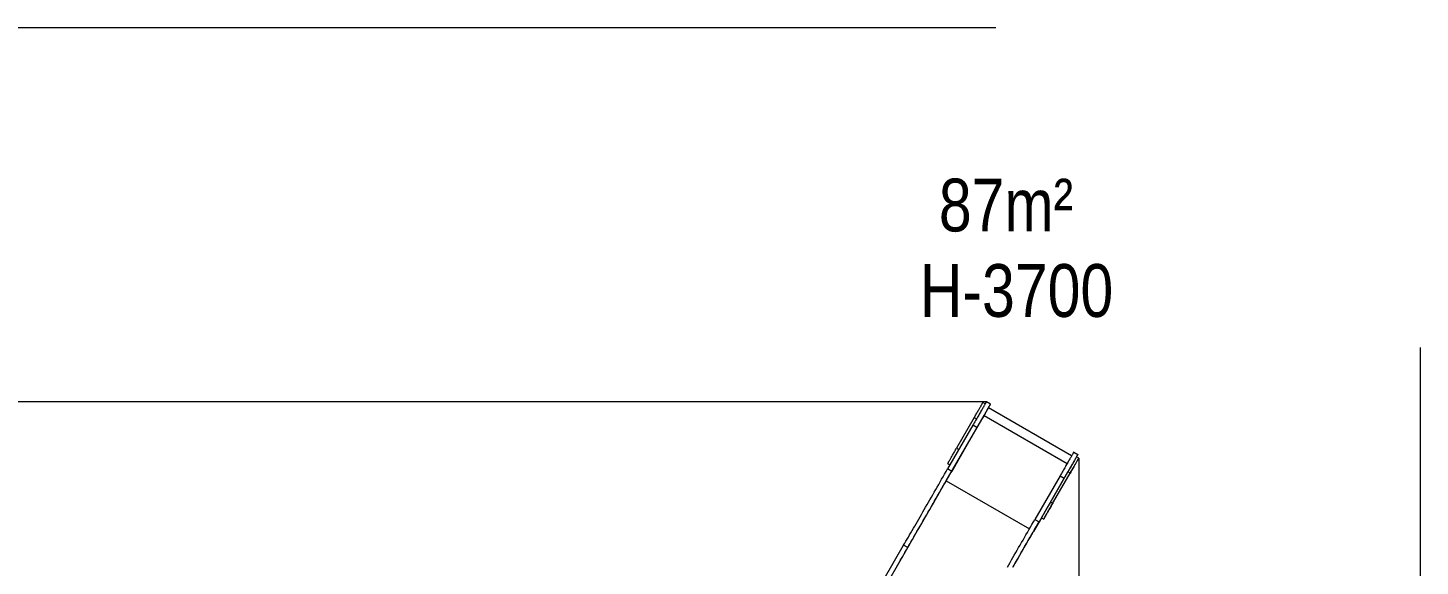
# Model space of a CAD drawing. Header units: millimetres. Extents: x -6006 to 5875, y -6399 to 6717.
# Drawn here: x -2040 to 5875, y 3659 to 6717 of the extents above; entities that cross this region are included whole.
import ezdxf

# ---------------------------------------------------------------- set-up
doc = ezdxf.new("R2010")
doc.units = ezdxf.units.MM
for name, color, linetype in [('DIKOM_ОБЪЕКТ', 7, 'Continuous'), ('DIKOM_РАЗМЕР_ЗОНА', 7, 'Continuous'), ('DIKOM_РАЗМЕР_ОБЪЕКТА', 7, 'Continuous')]:
    doc.layers.add(name, color=color, linetype=linetype)
doc.styles.add('style1', font='arial.ttf', dxfattribs={"width": 0.8})
doc.dimstyles.new('1-50', dxfattribs={"dimtxt": 300, "dimasz": 200, "dimexe": 100, "dimexo": 0, "dimgap": 100, "dimtad": 0, "dimdec": 0, "dimtxsty": 'style1', "dimcen": 0, "dimclrd": 7, "dimclre": 7, "dimadec": 1, "dimazin": 2, "dimtfac": 1, "dimtdec": 0, "dimtmove": 1, "dimatfit": 3, "dimfxl": 0, "dimlwd": 25, "dimlwe": 18, "dimarcsym": 0})

# ---------------------------------------------------------------- blocks, each defined once
blk = doc.blocks.new('*D15')
at = {"layer": 'Defpoints', "color": 0, "transparency": 16777216}
for p in [(-4354.5, 4593), (3409.3, 4593), (-1328.6, -3571.9)]:
    blk.add_point(p, dxfattribs=at)
at = {"layer": 'DIKOM_РАЗМЕР_ОБЪЕКТА', "color": 7, "lineweight": 18, "transparency": 16777216}
for p, q in [((3409.3, 4593), (-4454.5, 4593)), ((-1328.6, -3571.9), (-4454.5, -3571.9))]:
    blk.add_line(p, q, dxfattribs=at)
at = {"layer": 'DIKOM_РАЗМЕР_ОБЪЕКТА', "color": 7, "lineweight": 25, "transparency": 16777216}
for p, q in [((-4354.5, 4393), (-4354.5, 968.7)), ((-4354.5, -3371.9), (-4354.5, 52.5))]:
    blk.add_line(p, q, dxfattribs=at)
at = {"layer": 'DIKOM_РАЗМЕР_ОБЪЕКТА', "color": 7, "transparency": 16777216}
for points in [[(-4387.8, 4393), (-4321.1, 4393), (-4354.5, 4593)], [(-4387.8, -3371.9), (-4321.1, -3371.9), (-4354.5, -3571.9)]]:
    blk.add_solid(points, dxfattribs=at)
at = {"layer": 'DIKOM_РАЗМЕР_ОБЪЕКТА', "color": 0, "transparency": 16777216, "insert": (-4354.5, 510.6), "char_height": 300, "attachment_point": 5, "rotation": 90, "style": 'style1'}
blk.add_mtext('8150', dxfattribs=at)
blk = doc.blocks.new('*D16')
at = {"layer": 'Defpoints', "color": 0, "transparency": 16777216}
for p in [(3934.6, 4272.9), (-3710.1, -291), (3934.6, -4791.6)]:
    blk.add_point(p, dxfattribs=at)
at = {"layer": 'DIKOM_РАЗМЕР_ОБЪЕКТА', "color": 7, "lineweight": 18, "transparency": 16777216}
for p, q in [((3934.6, 4272.9), (3934.6, -4891.6)), ((-3710.1, -291), (-3710.1, -4891.6))]:
    blk.add_line(p, q, dxfattribs=at)
at = {"layer": 'DIKOM_РАЗМЕР_ОБЪЕКТА', "color": 7, "lineweight": 25, "transparency": 16777216}
for p, q in [((-3510.1, -4791.6), (-1432.6, -4791.6)), ((3734.6, -4791.6), (-518.7, -4791.6))]:
    blk.add_line(p, q, dxfattribs=at)
at = {"layer": 'DIKOM_РАЗМЕР_ОБЪЕКТА', "color": 7, "transparency": 16777216}
for points in [[(-3510.1, -4758.3), (-3510.1, -4825), (-3710.1, -4791.6)], [(3734.6, -4758.3), (3734.6, -4825), (3934.6, -4791.6)]]:
    blk.add_solid(points, dxfattribs=at)
at = {"layer": 'DIKOM_РАЗМЕР_ОБЪЕКТА', "color": 0, "transparency": 16777216, "insert": (-975.7, -4791.6), "char_height": 300, "attachment_point": 5, "style": 'style1'}
blk.add_mtext('7650', dxfattribs=at)
blk = doc.blocks.new('*D14')
at = {"layer": 'Defpoints', "color": 0, "transparency": 16777216}
for p in [(3463.3, 6716.6), (-5809.5, -5571.9), (-1350.4, -5571.9)]:
    blk.add_point(p, dxfattribs=at)
at = {"layer": 'DIKOM_РАЗМЕР_ЗОНА', "color": 7, "lineweight": 18, "transparency": 16777216}
for p, q in [((3463.3, 6716.6), (-5909.5, 6716.6)), ((-1350.4, -5571.9), (-5909.5, -5571.9))]:
    blk.add_line(p, q, dxfattribs=at)
at = {"layer": 'DIKOM_РАЗМЕР_ЗОНА', "color": 7, "lineweight": 25, "transparency": 16777216}
for p, q in [((-5809.5, 6516.6), (-5809.5, 1149.1)), ((-5809.5, -5371.9), (-5809.5, 69.4))]:
    blk.add_line(p, q, dxfattribs=at)
at = {"layer": 'DIKOM_РАЗМЕР_ЗОНА', "color": 7, "transparency": 16777216}
for points in [[(-5842.8, 6516.6), (-5776.2, 6516.6), (-5809.5, 6716.6)], [(-5842.8, -5371.9), (-5776.2, -5371.9), (-5809.5, -5571.9)]]:
    blk.add_solid(points, dxfattribs=at)
at = {"layer": 'DIKOM_РАЗМЕР_ЗОНА', "color": 0, "transparency": 16777216, "insert": (-5809.5, 609.2), "char_height": 300, "attachment_point": 5, "rotation": 90, "style": 'style1'}
blk.add_mtext('12300', dxfattribs=at)
blk = doc.blocks.new('*D13')
at = {"layer": 'Defpoints', "color": 0, "transparency": 16777216}
for p in [(5874.9, 4901.6), (-5210.1, -1293.8), (5874.9, -6202.3)]:
    blk.add_point(p, dxfattribs=at)
at = {"layer": 'DIKOM_РАЗМЕР_ЗОНА', "color": 7, "lineweight": 18, "transparency": 16777216}
for p, q in [((5874.9, 4901.6), (5874.9, -6302.3)), ((-5210.1, -1293.8), (-5210.1, -6302.3))]:
    blk.add_line(p, q, dxfattribs=at)
at = {"layer": 'DIKOM_РАЗМЕР_ЗОНА', "color": 7, "lineweight": 25, "transparency": 16777216}
for p, q in [((-5010.1, -6202.3), (160.5, -6202.3)), ((5674.9, -6202.3), (1240.2, -6202.3))]:
    blk.add_line(p, q, dxfattribs=at)
at = {"layer": 'DIKOM_РАЗМЕР_ЗОНА', "color": 7, "transparency": 16777216}
for points in [[(-5010.1, -6169), (-5010.1, -6235.6), (-5210.1, -6202.3)], [(5674.9, -6169), (5674.9, -6235.6), (5874.9, -6202.3)]]:
    blk.add_solid(points, dxfattribs=at)
at = {"layer": 'DIKOM_РАЗМЕР_ЗОНА', "color": 0, "transparency": 16777216, "insert": (700.4, -6202.3), "char_height": 300, "attachment_point": 5, "style": 'style1'}
blk.add_mtext('11100', dxfattribs=at)

msp = doc.modelspace()

# ---------------------------------------------------------------- linework, layer by layer
at = {"layer": 'DIKOM_ОБЪЕКТ', "color": 7, "linetype": 'Continuous', "lineweight": 15}
for p, q in [((3432.7, 4579.5), (3409.3, 4593)), ((3432.7, 4579.5), (3409.3, 4593)), ((3409.3, 4593), (3409.3, 4593)), ((3180.8, 4143.4), (3395.6, 4515.4)), ((3402, 4580.4), (3389, 4587.9)), ((3395.6, 4515.4), (3868.4, 4242.4)), ((3893, 4284.9), (3420.2, 4557.9)), ((3432.7, 4579.5), (3432.7, 4579.5)), ((3332.1, 4459.3), (3188.6, 4210.9)), ((3355.4, 4445.8), (3212, 4197.4)), ((3339.9, 4502.8), (3239.9, 4329.7)), ((3355.4, 4445.8), (3332.1, 4459.3)), ((3339.9, 4502.8), (3352.8, 4495.3)), ((3239.9, 4329.7), (3252.9, 4322.2)), ((3905.5, 4306.5), (3928.9, 4293)), ((3905.5, 4306.5), (3928.9, 4293)), ((3905.5, 4306.5), (3905.5, 4306.5)), ((3934.6, 4272.9), (3921.6, 4280.4)), ((3928.9, 4293), (3928.9, 4293)), ((3212, 4197.4), (3188.6, 4210.9)), ((3189, 4241.5), (3202, 4234)), ((3772.5, 4022.2), (3872.5, 4195.3)), ((3885.5, 4187.8), (3872.5, 4195.3)), ((3180.8, 4143.4), (3653.7, 3870.4)), ((3828.3, 4172.8), (3684.9, 3924.4)), ((3851.7, 4159.3), (3708.2, 3910.9)), ((3783.7, 4011.6), (3883.7, 4184.8)), ((3785.5, 4014.7), (3885.5, 4187.8)), ((3828.3, 4172.8), (3851.7, 4159.3)), ((3785.5, 4014.7), (3772.5, 4022.2)), ((3721.6, 3934), (3676.4, 3855.8)), ((3684.9, 3924.4), (3708.2, 3910.9)), ((3721.6, 3934), (3734.6, 3926.5)), ((2596.9, 3186.1), (2938.5, 3777.6)), ((2620.3, 3172.6), (2961.9, 3764.1)), ((2961.9, 3764.1), (2938.5, 3777.6))]:
    msp.add_line(p, q, dxfattribs=at)
at = {"layer": 'DIKOM_ОБЪЕКТ', "color": 7, "linetype": 'Continuous', "lineweight": 15, "flags": 128}
for points in [[(3409.3, 4593), (3409.2, 4592.9), (3408.9, 4592.4), (3408.4, 4591.6), (3407.8, 4590.5), (3407, 4589.1), (3406, 4587.3), (3404.8, 4585.3), (3403.4, 4583), (3401.9, 4580.3), (3400.2, 4577.4), (3398.4, 4574.2), (3396.4, 4570.7), (3394.2, 4566.9), (3391.9, 4562.9), (3389.4, 4558.7), (3386.8, 4554.2), (3384.1, 4549.4), (3381.2, 4544.5), (3378.2, 4539.3), (3375.2, 4534), (3372, 4528.4), (3368.7, 4522.7), (3365.3, 4516.9), (3361.8, 4510.8), (3358.3, 4504.7), (3354.7, 4498.5), (3351, 4492.1), (3347.3, 4485.7), (3343.5, 4479.1), (3339.7, 4472.6), (3335.9, 4466), (3332.1, 4459.3)], [(3339.9, 4502.8), (3342.8, 4508), (3345.8, 4513.1), (3348.7, 4518.1), (3351.6, 4523.1), (3354.4, 4528.1), (3357.2, 4532.9), (3359.9, 4537.6), (3362.6, 4542.2), (3365.2, 4546.7), (3367.6, 4550.9), (3370, 4555.1), (3372.3, 4559), (3374.4, 4562.7), (3376.5, 4566.2), (3378.4, 4569.5), (3380.1, 4572.6), (3381.7, 4575.3), (3383.2, 4577.9), (3384.5, 4580.1), (3385.6, 4582.1), (3386.6, 4583.8), (3387.4, 4585.2), (3388.1, 4586.4), (3388.6, 4587.2), (3388.9, 4587.7), (3389, 4587.9), (3389, 4587.9)], [(3432.7, 4579.5), (3432.6, 4579.4), (3432.3, 4578.9), (3431.8, 4578.1), (3431.2, 4577), (3430.4, 4575.6), (3429.4, 4573.8), (3428.2, 4571.8), (3426.8, 4569.5), (3425.3, 4566.8), (3423.6, 4563.9), (3421.8, 4560.7), (3419.7, 4557.2), (3417.6, 4553.4), (3415.3, 4549.4), (3412.8, 4545.2), (3410.2, 4540.7), (3407.5, 4535.9), (3404.6, 4531), (3401.6, 4525.8), (3398.5, 4520.5), (3395.3, 4514.9), (3392, 4509.2), (3388.7, 4503.4), (3385.2, 4497.3), (3381.6, 4491.2), (3378, 4485), (3374.4, 4478.6), (3370.6, 4472.2), (3366.9, 4465.6), (3363.1, 4459.1), (3359.3, 4452.5), (3355.4, 4445.8)], [(3395.6, 4515.4), (3397.7, 4519), (3399.8, 4522.6), (3401.8, 4526.2), (3403.9, 4529.7), (3405.8, 4533), (3407.7, 4536.3), (3409.5, 4539.3), (3411.1, 4542.3), (3412.7, 4545), (3414.1, 4547.5), (3415.4, 4549.7), (3416.6, 4551.7), (3417.6, 4553.5), (3418.5, 4554.9), (3419.1, 4556.1), (3419.7, 4557), (3420, 4557.6), (3420.1, 4557.9), (3420.2, 4557.9)], [(3420.2, 4557.9), (3422, 4561.1), (3423.8, 4564.2), (3425.5, 4567.1), (3426.9, 4569.6), (3428.3, 4571.9), (3429.4, 4573.9), (3430.4, 4575.6), (3431.2, 4577), (3431.8, 4578.1), (3432.3, 4578.9), (3432.6, 4579.4), (3432.7, 4579.5)], [(3189, 4241.5), (3189.1, 4241.6), (3189.3, 4242), (3189.7, 4242.7), (3190.3, 4243.7), (3191, 4245), (3191.9, 4246.6), (3193, 4248.5), (3194.2, 4250.6), (3195.6, 4253), (3197.2, 4255.7), (3198.9, 4258.7), (3200.7, 4261.9), (3202.7, 4265.3), (3204.8, 4268.9), (3207, 4272.8), (3209.4, 4276.8), (3211.8, 4281), (3214.3, 4285.4), (3217, 4289.9), (3219.6, 4294.6), (3222.4, 4299.4), (3225.2, 4304.3), (3228.1, 4309.3), (3231, 4314.3), (3234, 4319.4), (3236.9, 4324.5), (3239.9, 4329.7)], [(3905.5, 4306.5), (3905.4, 4306.4), (3905.1, 4305.9), (3904.7, 4305.1), (3904, 4304), (3903.2, 4302.6), (3902.2, 4300.8), (3901, 4298.8), (3899.7, 4296.5), (3898.2, 4293.8), (3896.5, 4290.9), (3894.6, 4287.7), (3892.6, 4284.2), (3890.4, 4280.4), (3888.1, 4276.4), (3885.6, 4272.2), (3883, 4267.7), (3880.3, 4262.9), (3877.5, 4258), (3874.5, 4252.8), (3871.4, 4247.5), (3868.2, 4241.9), (3864.9, 4236.2), (3861.5, 4230.4), (3858, 4224.3), (3854.5, 4218.2), (3850.9, 4212), (3847.2, 4205.6), (3843.5, 4199.2), (3839.7, 4192.6), (3835.9, 4186.1), (3832.1, 4179.5), (3828.3, 4172.8)], [(3928.9, 4293), (3928.8, 4292.9), (3928.5, 4292.4), (3928.1, 4291.6), (3927.4, 4290.5), (3926.6, 4289.1), (3925.6, 4287.3), (3924.4, 4285.3), (3923.1, 4283), (3921.5, 4280.3), (3919.8, 4277.4), (3918, 4274.2), (3916, 4270.7), (3913.8, 4266.9), (3911.5, 4262.9), (3909, 4258.7), (3906.4, 4254.2), (3903.7, 4249.4), (3900.8, 4244.5), (3897.9, 4239.3), (3894.8, 4234), (3891.6, 4228.4), (3888.3, 4222.7), (3884.9, 4216.9), (3881.4, 4210.8), (3877.9, 4204.7), (3874.3, 4198.5), (3870.6, 4192.1), (3866.9, 4185.7), (3863.1, 4179.1), (3859.3, 4172.6), (3855.5, 4166), (3851.7, 4159.3)], [(3921.6, 4280.4), (3921.6, 4280.4), (3921.5, 4280.2), (3921.2, 4279.7), (3920.7, 4278.9), (3920.1, 4277.7), (3919.2, 4276.3), (3918.3, 4274.6), (3917.1, 4272.6), (3915.8, 4270.4), (3914.3, 4267.8), (3912.7, 4265.1), (3911, 4262), (3909.1, 4258.7), (3907, 4255.2), (3904.9, 4251.5), (3902.6, 4247.6), (3900.2, 4243.4), (3897.8, 4239.2), (3895.2, 4234.7), (3892.5, 4230.1), (3889.8, 4225.4), (3887, 4220.6), (3884.2, 4215.6), (3881.3, 4210.6), (3878.4, 4205.6), (3875.4, 4200.5), (3872.5, 4195.3)], [(3921.6, 4280.4), (3921.7, 4280.6), (3923.2, 4283.1), (3924.5, 4285.4), (3925.6, 4287.4), (3926.6, 4289.1), (3927.4, 4290.5), (3928.1, 4291.6), (3928.5, 4292.4), (3928.8, 4292.9), (3928.9, 4293)], [(2938.5, 3777.6), (2945.1, 3789), (2951.7, 3800.6), (2958.5, 3812.4), (2965.4, 3824.4), (2972.5, 3836.5), (2979.6, 3848.8), (2986.8, 3861.3), (2994.1, 3874), (3001.5, 3886.8), (3009, 3899.7), (3016.5, 3912.8), (3024.2, 3926.1), (3031.9, 3939.5), (3039.7, 3953), (3047.6, 3966.6), (3055.5, 3980.4), (3063.5, 3994.2), (3071.6, 4008.2), (3079.7, 4022.2), (3087.9, 4036.4), (3096.1, 4050.6), (3104.3, 4064.9), (3112.7, 4079.3), (3121, 4093.8), (3129.4, 4108.3), (3137.8, 4122.8), (3146.2, 4137.4), (3154.7, 4152.1), (3163.1, 4166.7), (3171.6, 4181.4), (3180.1, 4196.2), (3188.6, 4210.9)], [(2961.9, 3764.1), (2968.4, 3775.5), (2975.1, 3787.1), (2981.9, 3798.9), (2988.8, 3810.9), (2995.8, 3823), (3003, 3835.3), (3010.2, 3847.8), (3017.5, 3860.5), (3024.9, 3873.3), (3032.3, 3886.2), (3039.9, 3899.3), (3047.6, 3912.6), (3055.3, 3926), (3063.1, 3939.5), (3071, 3953.1), (3078.9, 3966.9), (3086.9, 3980.7), (3095, 3994.7), (3103.1, 4008.7), (3111.2, 4022.9), (3119.5, 4037.1), (3127.7, 4051.4), (3136, 4065.8), (3144.4, 4080.3), (3152.8, 4094.8), (3161.2, 4109.3), (3169.6, 4123.9), (3178, 4138.6), (3186.5, 4153.2), (3195, 4167.9), (3203.5, 4182.7), (3212, 4197.4)], [(3883.7, 4184.8), (3886.7, 4189.9), (3889.6, 4195.1), (3892.6, 4200.1), (3895.5, 4205.2), (3898.4, 4210.2), (3901.2, 4215), (3904, 4219.8), (3906.6, 4224.5), (3909.3, 4229), (3911.8, 4233.4), (3914.2, 4237.7), (3916.6, 4241.7), (3918.8, 4245.5), (3920.9, 4249.2), (3922.9, 4252.6), (3924.7, 4255.8), (3926.4, 4258.7), (3928, 4261.4), (3929.4, 4263.8), (3930.6, 4266), (3931.7, 4267.9), (3932.6, 4269.4), (3933.3, 4270.7), (3933.9, 4271.7), (3934.3, 4272.4), (3934.5, 4272.8), (3934.6, 4272.9), (3934.5, 4272.7), (3934.2, 4272.2), (3933.7, 4271.4), (3933, 4270.2), (3932.2, 4268.8), (3931.2, 4267.1), (3930.1, 4265.1), (3928.8, 4262.9), (3927.3, 4260.3), (3925.7, 4257.6), (3924, 4254.5), (3922.1, 4251.2), (3920, 4247.7), (3917.9, 4244), (3915.6, 4240.1), (3913.2, 4235.9), (3910.8, 4231.7), (3908.2, 4227.2), (3905.5, 4222.6), (3902.8, 4217.9), (3900, 4213.1), (3897.2, 4208.1), (3894.3, 4203.1), (3891.4, 4198.1), (3888.4, 4193), (3885.5, 4187.8)], [(2898, 3653.5), (2905.7, 3666.9), (2913.6, 3680.5), (2921.5, 3694.2), (2929.5, 3708.1), (2937.7, 3722.2), (2945.9, 3736.4), (2954.2, 3750.8), (2962.5, 3765.3), (2971, 3780), (2979.6, 3794.8), (2988.2, 3809.7), (2996.9, 3824.7), (3005.6, 3839.9), (3014.4, 3855.2), (3023.3, 3870.6), (3032.3, 3886.1), (3041.3, 3901.7), (3050.3, 3917.3), (3059.4, 3933.1), (3068.6, 3949), (3077.8, 3964.9), (3087, 3980.9), (3096.3, 3996.9), (3105.6, 4013.1), (3114.9, 4029.2), (3124.3, 4045.4), (3133.7, 4061.7), (3143.1, 4078), (3152.5, 4094.3), (3161.9, 4110.6), (3171.4, 4127), (3180.8, 4143.4)], [(3886.6, 4189.8), (3886.5, 4189.6), (3886.3, 4189.2), (3885.9, 4188.5), (3885.4, 4187.6), (3884.8, 4186.6), (3884.2, 4185.6), (3883.6, 4184.6), (3883.1, 4183.8), (3882.8, 4183.2), (3882.6, 4182.9), (3882.6, 4182.9), (3882.8, 4183.2), (3883.1, 4183.7), (3883.6, 4184.5), (3884.1, 4185.5), (3884.7, 4186.5), (3885.3, 4187.5), (3885.8, 4188.4), (3886.2, 4189.1), (3886.5, 4189.6), (3886.6, 4189.8)], [(3772.5, 4022.2), (3769.5, 4017), (3766.6, 4011.9), (3763.6, 4006.8), (3760.7, 4001.8), (3757.8, 3996.8), (3755, 3991.9), (3752.3, 3987.1), (3749.6, 3982.4), (3746.9, 3977.9), (3744.4, 3973.5), (3742, 3969.3), (3739.6, 3965.3), (3737.4, 3961.4), (3735.3, 3957.8), (3733.3, 3954.4), (3731.5, 3951.2), (3729.8, 3948.2), (3728.3, 3945.5), (3726.9, 3943.1), (3725.6, 3941), (3724.5, 3939.1), (3723.6, 3937.5), (3722.9, 3936.2), (3722.3, 3935.2), (3721.9, 3934.5), (3721.7, 3934.1), (3721.6, 3934)], [(3785.5, 4014.7), (3782.5, 4009.5), (3779.6, 4004.4), (3776.6, 3999.3), (3773.7, 3994.3), (3770.8, 3989.3), (3768, 3984.4), (3765.2, 3979.6), (3762.5, 3974.9), (3759.9, 3970.4), (3757.4, 3966), (3755, 3961.8), (3752.6, 3957.8), (3750.4, 3953.9), (3748.3, 3950.3), (3746.3, 3946.9), (3744.5, 3943.7), (3742.8, 3940.7), (3741.2, 3938), (3739.8, 3935.6), (3738.6, 3933.5), (3737.5, 3931.6), (3736.6, 3930), (3735.9, 3928.7), (3735.3, 3927.7), (3734.9, 3927), (3734.7, 3926.6), (3734.6, 3926.5), (3734.7, 3926.8), (3735, 3927.3), (3735.5, 3928.1), (3736.2, 3929.2), (3737, 3930.6), (3738, 3932.3), (3739.1, 3934.3), (3740.4, 3936.6), (3741.9, 3939.1), (3743.5, 3941.9), (3745.2, 3944.9), (3747.1, 3948.2), (3749.2, 3951.7), (3751.3, 3955.5), (3753.6, 3959.4), (3756, 3963.5), (3758.4, 3967.8), (3761, 3972.2), (3763.7, 3976.8), (3766.4, 3981.6), (3769.2, 3986.4), (3772, 3991.3), (3774.9, 3996.3), (3777.8, 4001.4), (3780.8, 4006.5), (3783.7, 4011.6)], [(3786.6, 4016.6), (3786.5, 4016.5), (3786.3, 4016), (3785.9, 4015.3), (3785.4, 4014.5), (3784.8, 4013.5), (3784.2, 4012.4), (3783.6, 4011.5), (3783.2, 4010.6), (3782.8, 4010), (3782.6, 4009.7), (3782.6, 4009.7), (3782.8, 4010), (3783.1, 4010.6), (3783.6, 4011.4), (3784.1, 4012.3), (3784.7, 4013.3), (3785.3, 4014.3), (3785.8, 4015.2), (3786.2, 4016), (3786.5, 4016.4), (3786.6, 4016.6)], [(3528.1, 3653), (3535.9, 3666.5), (3543.8, 3680.1), (3551.8, 3693.9), (3559.8, 3707.7), (3567.8, 3721.7), (3575.9, 3735.7), (3584.1, 3749.9), (3592.3, 3764.1), (3600.6, 3778.4), (3608.9, 3792.8), (3617.2, 3807.3), (3625.6, 3821.8), (3634, 3836.3), (3642.4, 3850.9), (3650.9, 3865.6), (3659.4, 3880.2), (3667.9, 3894.9), (3676.4, 3909.7), (3684.9, 3924.4)], [(3559.3, 3653), (3567.2, 3666.6), (3575.1, 3680.4), (3583.1, 3694.2), (3591.2, 3708.2), (3599.3, 3722.2), (3607.5, 3736.4), (3615.7, 3750.6), (3624, 3764.9), (3632.3, 3779.3), (3640.6, 3793.8), (3649, 3808.3), (3657.4, 3822.8), (3665.8, 3837.4), (3674.3, 3852.1), (3682.7, 3866.7), (3691.2, 3881.4), (3699.7, 3896.2), (3708.2, 3910.9)], [(3560.6, 3655.2), (3570.1, 3671.6), (3579.7, 3688.1), (3589.2, 3704.7), (3598.8, 3721.4), (3608.5, 3738), (3618.1, 3754.8), (3627.8, 3771.5), (3637.5, 3788.3), (3647.2, 3805.2), (3656.9, 3822), (3666.7, 3838.9), (3676.4, 3855.8)], [(3627.5, 3771.1), (3627.4, 3770.9), (3627.2, 3770.5), (3626.8, 3769.8), (3626.3, 3768.9), (3625.7, 3767.9), (3625.1, 3766.9), (3624.5, 3765.9), (3624.1, 3765.1), (3623.7, 3764.5), (3623.6, 3764.2), (3623.6, 3764.2), (3623.7, 3764.5), (3624.1, 3765.1), (3624.5, 3765.9), (3625.1, 3766.9), (3625.7, 3767.9), (3626.3, 3768.9), (3626.8, 3769.8), (3627.2, 3770.5), (3627.4, 3770.9), (3627.5, 3771.1)], [(3588, 3702.7), (3587.9, 3702.5), (3587.7, 3702.1), (3587.3, 3701.4), (3586.8, 3700.5), (3586.2, 3699.5), (3585.6, 3698.4), (3585, 3697.5), (3584.6, 3696.7), (3584.2, 3696.1), (3584.1, 3695.8), (3584.1, 3695.8), (3584.2, 3696.1), (3584.6, 3696.7), (3585, 3697.5), (3585.6, 3698.4), (3586.2, 3699.5), (3586.8, 3700.5), (3587.3, 3701.4), (3587.7, 3702.1), (3587.9, 3702.5), (3588, 3702.7)]]:
    msp.add_lwpolyline(points, dxfattribs=at)

# ---------------------------------------------------------------- texts
at = {"layer": 'DIKOM_РАЗМЕР_ОБЪЕКТА', "char_height": 300, "width": 5885.531, "attachment_point": 1, "style": 'style1'}
for s, insert in [('87m²', (3138.8, 5860.2)), ('H-3700', (3030.6, 5374.7))]:
    msp.add_mtext(s, dxfattribs=dict(at, insert=insert))

# ---------------------------------------------------------------- dimensions: what is measured, and where the dimension line sits
at = {"layer": 'DIKOM_РАЗМЕР_ЗОНА'}
dim = msp.add_linear_dim(base=(-5809.5, -5571.9), p1=(3463.3, 6716.6), p2=(-1350.4, -5571.9), angle=90, text='12300', dimstyle='1-50', override={"dimscale": 1, "dimtix": 0, "dimtofl": 1, "dimtmove": 1, "dimatfit": 3}, dxfattribs=at)
dim.commit()
dim.dimension.update_dxf_attribs({"geometry": '*D14', "text_midpoint": (-5809.5, 609.2), "dimtype": 160})
dim = msp.add_linear_dim(base=(5874.9, -6202.3), p1=(-5210.1, -1293.8), p2=(5874.9, 4901.6), text='11100', dimstyle='1-50', override={"dimscale": 1, "dimtix": 0, "dimtofl": 1, "dimtmove": 1, "dimatfit": 3}, dxfattribs=at)
dim.commit()
dim.dimension.update_dxf_attribs({"geometry": '*D13', "text_midpoint": (700.4, -6202.3), "dimtype": 160})
at = {"layer": 'DIKOM_РАЗМЕР_ОБЪЕКТА'}
dim = msp.add_linear_dim(base=(-4354.5, 4593), p1=(-1328.6, -3571.9), p2=(3409.3, 4593), angle=90, text='8150', dimstyle='1-50', override={"dimscale": 1, "dimtix": 0, "dimtofl": 1, "dimtmove": 1, "dimatfit": 3}, dxfattribs=at)
dim.commit()
dim.dimension.update_dxf_attribs({"geometry": '*D15', "text_midpoint": (-4354.5, 510.6)})
dim = msp.add_linear_dim(base=(3934.6, -4791.6), p1=(-3710.1, -291), p2=(3934.6, 4272.9), text='7650', dimstyle='1-50', override={"dimscale": 1, "dimtix": 0, "dimtofl": 1, "dimtmove": 1, "dimatfit": 3}, dxfattribs=at)
dim.commit()
dim.dimension.update_dxf_attribs({"geometry": '*D16', "text_midpoint": (-975.7, -4791.6), "dimtype": 160})

doc.saveas('drawing.dxf')
